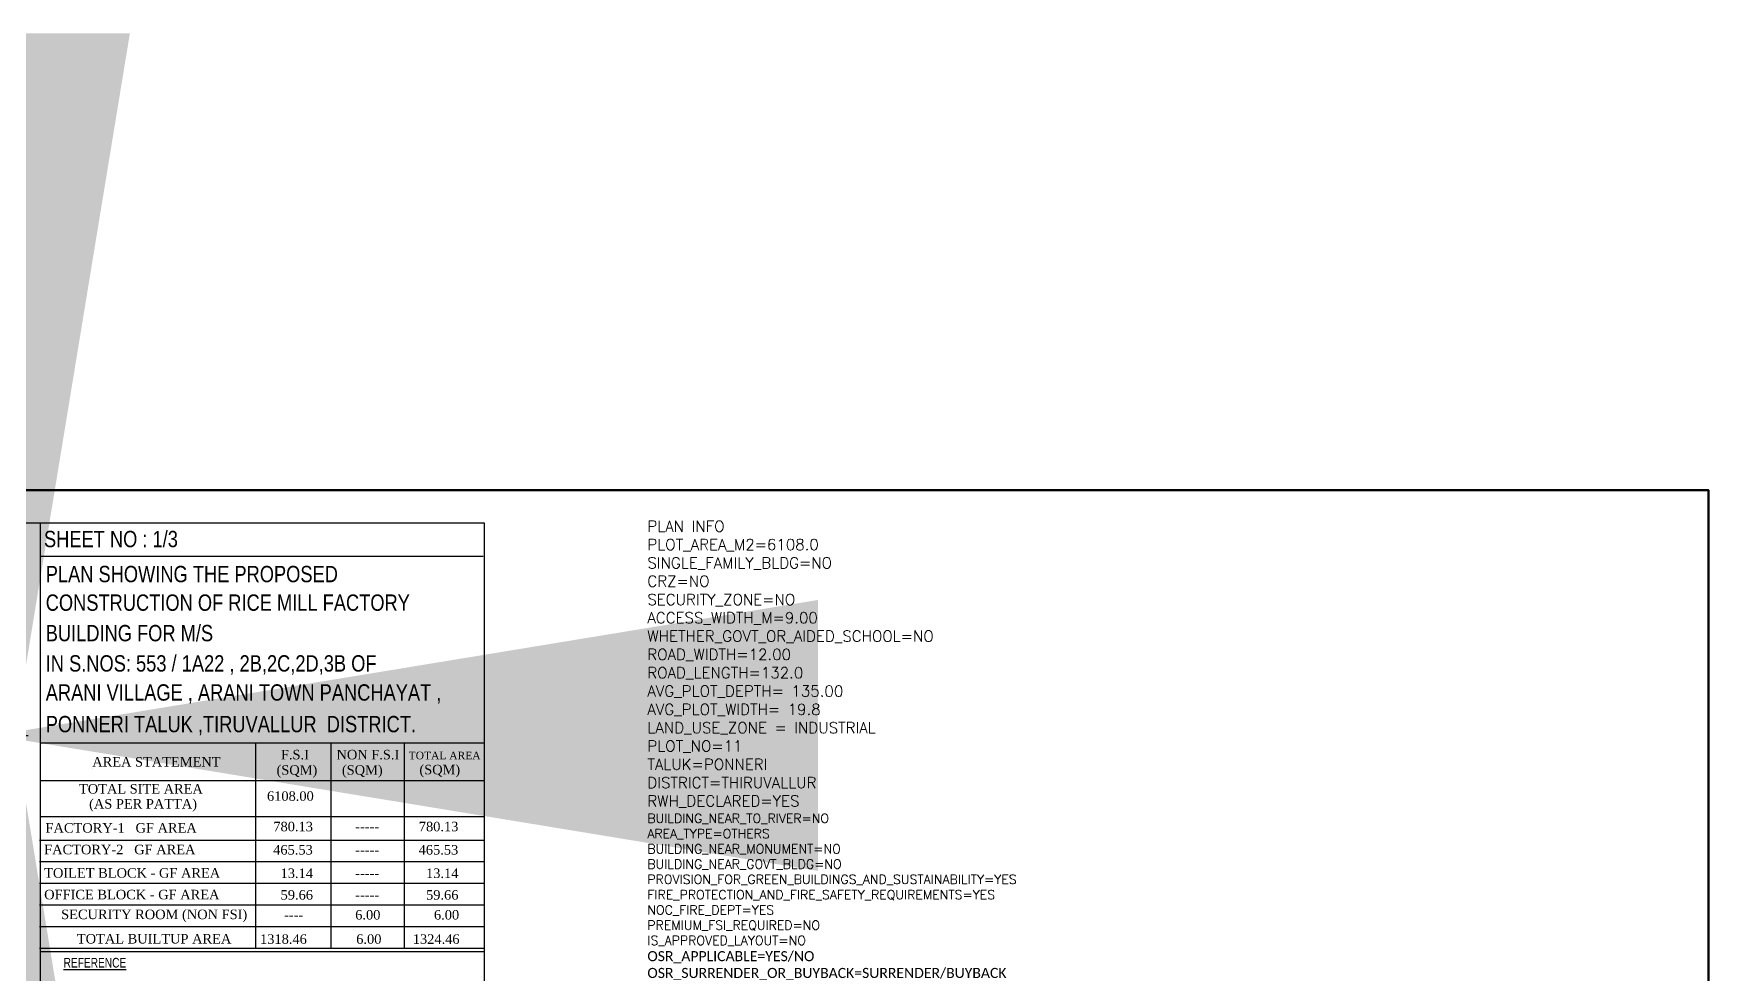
# Model space of a CAD drawing. Header units: metres. Extents: x 45752 to 165956, y -20087 to -17423.
# Drawn here: x 165761.4 to 165956.5, y -17532.8 to -17423.3 of the extents above; entities that cross this region are included whole.
import ezdxf

# ---------------------------------------------------------------- set-up
doc = ezdxf.new("R2010")
doc.units = ezdxf.units.M
doc.header["$MEASUREMENT"] = 0
doc.layers.get('0').update_dxf_attribs({"linetype": 'CONTINUOUS', "lineweight": 30})
doc.layers.add('FLOOR-GROUND', color=7, linetype='CONTINUOUS', lineweight=50)
doc.layers.add('WALL', color=7, linetype='CONTINUOUS', lineweight=40)
doc.layers.add('PLAN_INFO', color=1, linetype='CONTINUOUS', plot=False)
doc.layers.add('txt', color=2, linetype='CONTINUOUS')
doc.styles.add('ROMANT', font='arial.ttf')
doc.styles.add('RS', font='romans.shx')
doc.styles.get("Standard").update_dxf_attribs({"font": 'romans.shx'})
doc.styles.add('style2', font='arial.ttf')
doc.styles.add('style3', font='romantic.ttf', dxfattribs={"width": 0.8})
doc.dimstyles.new('CORP', dxfattribs={"dimtxt": 10, "dimasz": 4, "dimexe": 4.5, "dimexo": 16, "dimgap": 2, "dimtad": 1, "dimdec": 1, "dimzin": 3, "dimdsep": 46, "dimlunit": 4, "dimtxsty": 'RS', "dimblk": 'OBLIQUE', "dimcen": 0, "dimdle": 2.5, "dimclrd": 21, "dimclre": 21, "dimclrt": 3, "dimadec": 0, "dimazin": 0, "dimtfac": 0.75, "dimtdec": 1, "dimtmove": 2, "dimatfit": 3, "dimfxl": 0, "dimtolj": 1, "dimtzin": 0, "dimarcsym": 0})

# ---------------------------------------------------------------- blocks, each defined once
blk = doc.blocks.new('_Oblique')
at = {"color": 0, "linetype": 'ByBlock', "lineweight": -2}
blk.add_line((-0.5, -0.5), (0.5, 0.5), dxfattribs=at)

msp = doc.modelspace()

# ---------------------------------------------------------------- linework, layer by layer
for p, q in [((165762.19611, -17690.5606), (165762.19611, -17480.32908)), ((165813.76996, -17484.25792), (165762.19611, -17484.25792)), ((165813.85839, -17506.00042), (165762.26361, -17506.00042)), ((165813.85839, -17506.00042), (165762.26361, -17506.00042))]:
    msp.add_line(p, q)
at = {"color": 0, "linetype": 'ByBlock', "lineweight": -2}
msp.add_lwpolyline([(165491.15144, -17480.32908), (165813.86692, -17480.32908), (165813.86692, -17690.5606), (165491.15144, -17690.5606)], close=True, dxfattribs=at)
at = {"layer": 'FLOOR-GROUND', "color": 64}
msp.add_lwpolyline([(165484.27957, -17476.53191), (165956.49922, -17476.53191), (165956.49922, -17696.56587), (165484.27957, -17696.56587)], close=True, dxfattribs=at)
at = {"layer": 'txt'}
for p, q in [((165787.2421, -17506.00042), (165787.2421, -17510.3514)), ((165796.03828, -17506.00042), (165796.03828, -17510.3514)), ((165804.56089, -17506.00042), (165804.56089, -17510.3514)), ((165762.29307, -17510.3514), (165813.88785, -17510.3514)), ((165787.2421, -17510.3514), (165787.2421, -17529.89031)), ((165796.03828, -17510.3514), (165796.03828, -17529.89031)), ((165804.56089, -17510.3514), (165804.56089, -17529.89031)), ((165762.19611, -17514.56536), (165813.86692, -17514.56536)), ((165762.19611, -17514.56536), (165813.86692, -17514.56536)), ((165787.1819, -17514.56536), (165787.1819, -17514.56536)), ((165795.99104, -17514.56536), (165795.99104, -17514.56536)), ((165804.52622, -17514.56536), (165804.52622, -17514.56536)), ((165762.09903, -17517.28632), (165813.86692, -17517.28632)), ((165762.09903, -17517.28632), (165813.86692, -17517.28632)), ((165762.09903, -17519.80712), (165813.86692, -17519.80712)), ((165762.09903, -17519.80712), (165813.86692, -17519.80712)), ((165762.09903, -17522.32792), (165813.86692, -17522.32792)), ((165762.09903, -17522.32792), (165813.86692, -17522.32792)), ((165762.09903, -17524.84871), (165813.86692, -17524.84871)), ((165762.09903, -17524.84871), (165813.86692, -17524.84871)), ((165762.09903, -17527.36951), (165813.86692, -17527.36951)), ((165762.09903, -17529.89031), (165813.86692, -17529.89031)), ((165762.19613, -17530.26294), (165813.86692, -17530.26294))]:
    msp.add_line(p, q, dxfattribs=at)

# ---------------------------------------------------------------- texts
at = {"layer": 'PLAN_INFO', "insert": (165832.89394, -17480.08862), "char_height": 1.28, "width": 46.3047458, "attachment_point": 1}
msp.add_mtext('PLAN INFO\\PPLOT_AREA_M2=6108.0\\PSINGLE_FAMILY_BLDG=NO\\PCRZ=NO\\PSECURITY_ZONE=NO\\PACCESS_WIDTH_M=9.00\\PWHETHER_GOVT_OR_AIDED_SCHOOL=NO\\PROAD_WIDTH=12.00\\PROAD_LENGTH=132.0\\PAVG_PLOT_DEPTH= 135.00\\PAVG_PLOT_WIDTH= 19.8\\PLAND_USE_ZONE = INDUSTRIAL\\PPLOT_NO=11 \\PTALUK=PONNERI\\PDISTRICT=THIRUVALLUR\\PRWH_DECLARED=YES\\P{\\H0.8333x;BUILDING_NEAR_TO_RIVER=NO\\PAREA_TYPE=OTHERS\\PBUILDING_NEAR_MONUMENT=NO\\PBUILDING_NEAR_GOVT_BLDG=NO\\PPROVISION_FOR_GREEN_BUILDINGS_AND_SUSTAINABILITY=YES\\PFIRE_PROTECTION_AND_FIRE_SAFETY_REQUIREMENTS=YES\\PNOC_FIRE_DEPT=YES\\PPREMIUM_FSI_REQUIRED=NO\\PIS_APPROVED_LAYOUT=NO\\P\\fCalibri|b0|i0|c0|p34;\\H1.1x;OSR_APPLICABLE=YES/NO\\Fromans|c0;\\H0.909x;\\P\\fCalibri|b0|i0|c0|p34;\\H1.1x;OSR_SURRENDER_OR_BUYBACK=SURRENDER/BUYBACK\\fArial|b0|i0|c0|p34;\\H1.091x;\\P\\Fromans|c0;BLOCK_1_F-MSBI_MEMBER_COUNT=08\\PBLOCK_2_F-MSBI_MEMBER_COUNT=02\\PBLOCK_3_F-MSBI_MEMBER_COUNT=02\\PBLOCK_4_F-MSBI_MEMBER_COUNT=03}', dxfattribs=at)
at = {"layer": 'txt'}
for s, height, style, width, p in [('SHEET NO : 1/3', 1.9031607, 'style2', 0.8, (165762.61172, -17483.16593)), ('PLAN SHOWING THE PROPOSED ', 1.9031607, 'style2', 0.8, (165762.81478, -17487.24799)), ('CONSTRUCTION OF RICE MILL FACTORY ', 1.9031607, 'style2', 0.8, (165762.81478, -17490.5781)), ('BUILDING FOR M/S', 1.9031607, 'style2', 0.8, (165762.81478, -17494.1312)), ('IN S.NOS: 553 / 1A22 , 2B,2C,2D,3B OF  ', 1.9031607, 'style2', 0.8, (165762.81478, -17497.65698)), ('ARANI VILLAGE , ARANI TOWN PANCHAYAT ,', 1.9031607, 'style2', 0.8, (165762.81478, -17501.04512)), ('PONNERI TALUK ,TIRUVALLUR  DISTRICT.', 1.9031607, 'style2', 0.8, (165762.81478, -17504.73217)), ('%%uREFERENCE', 1.1285439, 'ROMANT', 0.75, (165764.89915, -17532.14638))]:
    msp.add_text(s, height=height, dxfattribs=dict(at, style=style, width=width)).set_placement(p)
at = {"layer": 'txt', "color": 3, "lineweight": 25, "style": 'style3'}
for s, height, p in [('F.S.I', 1.109297, (165790.21059, -17507.88959)), ('NON F.S.I', 1.109297, (165796.68594, -17507.88959)), ('TOTAL AREA', 0.887438, (165805.09015, -17507.87934)), ('%%u%%uAREA STATEMENT', 1.1092973, (165768.2352, -17508.73039)), ('(SQM)', 1.109297, (165789.69801, -17509.67595)), ('(SQM)', 1.109297, (165797.31217, -17509.67595)), ('(SQM)', 1.109297, (165806.34421, -17509.63242)), ('TOTAL SITE AREA', 1.1092973, (165766.6893, -17511.87989)), ('(AS PER PATTA)', 1.1092973, (165767.86934, -17513.6212)), ('6108.00', 1.109297, (165788.5903, -17512.72075)), ('FACTORY-1   GF AREA', 1.1109319, (165762.78784, -17516.42583)), ('780.13', 1.110932, (165789.32756, -17516.26953)), ('-----', 1.110932, (165798.86338, -17516.26953)), ('780.13', 1.110932, (165806.26976, -17516.26953)), ('FACTORY-2   GF AREA', 1.1109319, (165762.63273, -17518.94585)), ('465.53', 1.110932, (165789.30962, -17518.98095)), ('-----', 1.110932, (165798.86338, -17518.98095)), ('465.53', 1.110932, (165806.25182, -17518.98095)), ('TOILET BLOCK - GF AREA', 1.1109319, (165762.63273, -17521.67636)), ('13.14', 1.110932, (165790.17337, -17521.71147)), ('13.14', 1.110932, (165807.11557, -17521.71147)), ('-----', 1.110932, (165798.86338, -17521.71147)), ('OFFICE BLOCK - GF AREA', 1.1109319, (165762.63273, -17524.19716)), ('59.66', 1.110932, (165790.17337, -17524.23226)), ('-----', 1.110932, (165798.86338, -17524.23226)), ('59.66', 1.110932, (165807.11557, -17524.23226)), ('SECURITY ROOM (NON FSI)', 1.1109319, (165764.61096, -17526.50644)), ('----', 1.110932, (165790.57921, -17526.55289)), ('6.00', 1.110932, (165798.86338, -17526.55289)), ('6.00', 1.110932, (165808.0353, -17526.55289)), ('TOTAL BUILTUP AREA', 1.1109319, (165766.44371, -17529.34859)), ('1318.46', 1.110932, (165787.77734, -17529.38369)), ('6.00', 1.110932, (165798.98342, -17529.38369)), ('1324.46', 1.110932, (165805.56975, -17529.38369))]:
    msp.add_text(s, height=height, dxfattribs=at).set_placement(p)

# ---------------------------------------------------------------- leaders
at = {"layer": 'WALL', "color": 4}
for points in [[(165756.83326, -17519.31406), (165756.83326, -17515.08869)], [(165756.76543, -17505.09835), (165760.76021, -17505.09835)], [(165756.94301, -17491.19648), (165756.94301, -17494.89284)]]:
    msp.add_leader(points, dimstyle='CORP', override={"dimtxt": 36, "dimasz": 96, "dimexe": 1, "dimexo": 1, "dimgap": 1, "dimtad": 0, "dimzin": 8, "dimclrt": 4}, dxfattribs=at)

doc.saveas('drawing.dxf')
